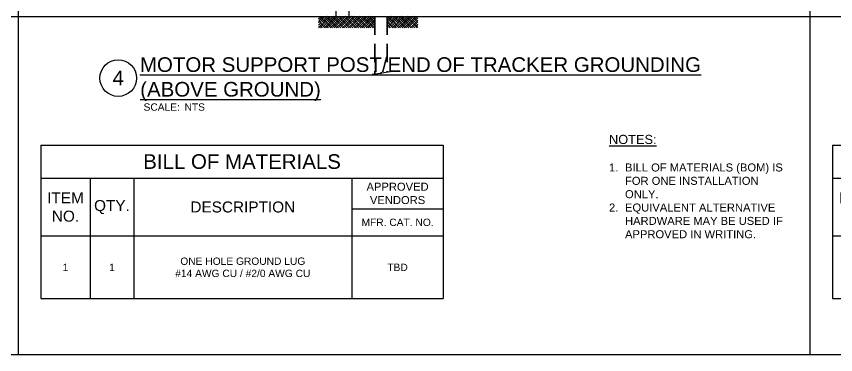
# Model space of a CAD drawing. Header units: feet. Extents: x 0.3 to 98.5, y -18.6 to 31.5.
# Drawn here: x 55.89 to 67.08, y -12.81 to -8.19 of the extents above; entities that cross this region are included whole.
import ezdxf
from ezdxf.enums import TextEntityAlignment as Align

# ---------------------------------------------------------------- set-up
doc = ezdxf.new("R2010")
doc.units = ezdxf.units.FT
doc.header["$MEASUREMENT"] = 0
doc.linetypes.add('HIDDEN', pattern=[0.375, 0.25, -0.125])
for name, color, linetype in [('ATI_EARTH', 34, 'Continuous'), ('G-ANNO-TEXT', 1, 'Continuous'), ('G-ANNO-TEXT @ 1', 1, 'Continuous'), ('G-TEXT', 7, 'Continuous'), ('S-BEAM', 7, 'Continuous'), ('S-ERTH', 9, 'Continuous')]:
    doc.layers.add(name, color=color, linetype=linetype)
doc.layers.add('G-NPLT', color=67, linetype='Continuous', plot=False)
doc.styles.add('NEI-A', font='arial.ttf')

# ---------------------------------------------------------------- blocks, each defined once
blk = doc.blocks.new('*T22')
at = {"layer": 'G-ANNO-TEXT', "color": 0, "linetype": 'ByBlock', "lineweight": -2, "transparency": 16777216}
for p, q in [((0, 0), (5.5, 0)), ((0, 0), (0, -2.095)), ((5.5, 0), (5.5, -2.095)), ((0, -0.45), (5.5, -0.45)), ((0.674, -0.45), (0.674, -2.095)), ((1.27, -0.45), (1.27, -2.095)), ((4.25, -0.45), (4.25, -2.095)), ((4.25, -0.867), (5.5, -0.867)), ((0, -1.24), (5.5, -1.24)), ((0, -2.095), (5.5, -2.095))]:
    blk.add_line(p, q, dxfattribs=at)
at = {"layer": 'G-ANNO-TEXT', "color": 0, "transparency": 16777216, "attachment_point": 5, "style": 'NEI-A'}
for s, insert, char_height, width in [('BILL OF MATERIALS', (2.75, -0.225), 0.2, 5.38), ('APPROVED VENDORS', (4.875, -0.659), 0.10938, 1.13), ('ITEM\\PNO.', (0.337, -0.845), 0.15, 0.55437), ('QTY.', (0.972, -0.845), 0.15, 0.47587), ('DESCRIPTION', (2.76, -0.845), 0.15, 2.85976), ('MFR. CAT. NO.', (4.875, -1.054), 0.1, 1.13), ('ONE HOLE GROUND LUG^J#14 AWG CU / #2/0 AWG CU', (2.76, -1.668), 0.1, 2.85976), ('1', (0.337, -1.668), 0.1, 0.55437), ('1', (0.972, -1.668), 0.1, 0.47587), ('TBD', (4.875, -1.668), 0.1, 1.13)]:
    blk.add_mtext(s, dxfattribs=dict(at, insert=insert, char_height=char_height, width=width))
blk = doc.blocks.new('DETAIL_TITLE')
blk.add_circle((0.592, -0.513), 0.25)
at = {"style": 'NEI-A'}
blk.add_attdef('DETAIL_TITLE_001', (0.91, -0.485), '', height=0.2, dxfattribs=at)
at = {"style": 'NEI-A', "flags": 8}
blk.add_attdef('#', text='', height=0.2, dxfattribs=at).set_placement((0.592, -0.511), align=Align.MIDDLE_CENTER)
at = {"style": 'NEI-A'}
for tag, p in [('SCALE:', (0.939, -0.738)), ('1"_=_', (1.547, -0.738))]:
    blk.add_attdef(tag, text='', height=0.1, dxfattribs=at).set_placement(p, align=Align.BOTTOM_LEFT)
blk = doc.blocks.new('*T23')
at = {"layer": 'G-ANNO-TEXT', "color": 0, "linetype": 'ByBlock', "lineweight": -2, "transparency": 16777216}
for p, q in [((0, 0), (5.5, 0)), ((0, 0), (0, -2.095)), ((5.5, 0), (5.5, -2.095)), ((0, -0.45), (5.5, -0.45)), ((0.674, -0.45), (0.674, -2.095)), ((1.27, -0.45), (1.27, -2.095)), ((4.25, -0.45), (4.25, -2.095)), ((4.25, -0.867), (5.5, -0.867)), ((0, -1.24), (5.5, -1.24)), ((0, -2.095), (5.5, -2.095))]:
    blk.add_line(p, q, dxfattribs=at)
at = {"layer": 'G-ANNO-TEXT', "color": 0, "transparency": 16777216, "attachment_point": 5, "style": 'NEI-A'}
for s, insert, char_height, width in [('BILL OF MATERIALS', (2.75, -0.225), 0.2, 5.38), ('APPROVED VENDORS', (4.875, -0.659), 0.10938, 1.13), ('ITEM\\PNO.', (0.337, -0.845), 0.15, 0.55437), ('QTY.', (0.972, -0.845), 0.15, 0.47587), ('DESCRIPTION', (2.76, -0.845), 0.15, 2.85976), ('MFR. CAT. NO.', (4.875, -1.054), 0.1, 1.13), ('ONE HOLE GROUND LUG^J#14 AWG CU / #2/0 AWG CU', (2.76, -1.668), 0.1, 2.85976), ('1', (0.337, -1.668), 0.1, 0.55437), ('1', (0.972, -1.668), 0.1, 0.47587), ('TBD', (4.875, -1.668), 0.1, 1.13)]:
    blk.add_mtext(s, dxfattribs=dict(at, insert=insert, char_height=char_height, width=width))

msp = doc.modelspace()

# ---------------------------------------------------------------- hatches: boundary and pattern name
at = {"layer": 'S-ERTH'}
h = msp.add_hatch(dxfattribs=at)
h.set_pattern_fill('EARTH', color=256, scale=0.233827, angle=45)
h.set_pattern_definition([(45, (61.590035, -7.84102), (6e-18, 0.0826703), [0.0584567, -0.0584567]), (45, (61.574534, -7.82552), (6e-18, 0.0826703), [0.0584567, -0.0584567]), (45, (61.559033, -7.81002), (6e-18, 0.0826703), [0.0584567, -0.0584567]), (135, (61.559033, -7.799684), (-0.0826703, 1e-17), [0.0584567, -0.0584567]), (135, (61.574534, -7.784184), (-0.0826703, 1e-17), [0.0584567, -0.0584567]), (135, (61.590035, -7.76868), (-0.0826703, 1e-17), [0.0584567, -0.0584567])])
h.paths.add_polyline_path([(60.77958, -8.34696), (60.77958, -8.19176), (60.0155, -8.19176), (60.0155, -8.34696)])
h = msp.add_hatch(dxfattribs=at)
h.set_pattern_fill('EARTH', color=256, scale=0.233827, angle=45)
h.set_pattern_definition([(45, (62.02273, -7.84102), (6e-18, 0.0826703), [0.0584567, -0.0584567]), (45, (62.00723, -7.82552), (6e-18, 0.0826703), [0.0584567, -0.0584567]), (45, (61.99173, -7.81002), (6e-18, 0.0826703), [0.0584567, -0.0584567]), (135, (61.99173, -7.799684), (-0.0826703, 1e-17), [0.0584567, -0.0584567]), (135, (62.00723, -7.784184), (-0.0826703, 1e-17), [0.0584567, -0.0584567]), (135, (62.02273, -7.76868), (-0.0826703, 1e-17), [0.0584567, -0.0584567])])
h.paths.add_polyline_path([(61.37161, -8.34749), (61.37161, -8.19176), (60.951, -8.19176), (60.951, -8.34696)])

# ---------------------------------------------------------------- linework, layer by layer
at = {"color": 7, "linetype": 'Continuous', "lineweight": 15}
msp.add_line((60.25347, -8.19176), (60.42884, -8.19176), dxfattribs=at)
at = {"layer": 'ATI_EARTH', "color": 7}
msp.add_lwpolyline([(66.76685, -8.19176), (88.3762, -8.19176)], dxfattribs=at)
at = {"layer": 'G-NPLT'}
msp.add_line((45.09242, -12.80943), (88.37485, -12.80943), dxfattribs=at)
for points in [[(55.91303, -12.80943), (55.91303, 10.31345)], [(66.73364, -12.80943), (66.73364, 10.31345)]]:
    msp.add_lwpolyline(points, dxfattribs=at)
at = {"layer": 'G-TEXT', "linetype": 'Continuous', "flags": 128}
msp.add_lwpolyline([(60.74781, -8.98264), (60.86362, -8.965), (60.86874, -8.97438), (60.87294, -8.95343), (60.87807, -8.9628), (60.99387, -8.94517)], dxfattribs=at)
at = {"layer": 'S-BEAM'}
for p, q in [((60.25347, -7.13828), (60.25347, -8.19176)), ((60.42884, -7.25091), (60.42884, -8.19176))]:
    msp.add_line(p, q, dxfattribs=at)
at = {"layer": 'S-BEAM', "linetype": 'HIDDEN'}
for p, q in [((60.77958, -8.19176), (60.77958, -8.9778)), ((60.7844, -8.19176), (60.7844, -8.97707)), ((60.94618, -8.19176), (60.94618, -8.95243)), ((60.951, -8.19176), (60.951, -8.9517))]:
    msp.add_line(p, q, dxfattribs=at)
at = {"layer": 'S-ERTH'}
msp.add_lwpolyline([(45.10162, -8.19176), (66.76526, -8.19176)], dxfattribs=at)

# ---------------------------------------------------------------- block references
for name, p in [('*T22', (56.22012, -9.94999)), ('*T23', (67.04073, -9.94999))]:
    msp.add_blockref(name, p)
at = {"layer": 'G-ANNO-TEXT @ 1'}
ref = msp.add_blockref('DETAIL_TITLE', (56.68533, -8.52128), dxfattribs=at)
ref.add_attrib('#', '4', dxfattribs={"layer": '0', "height": 0.2, "style": 'NEI-A'}).set_placement((57.27753, -9.03218), align=Align.MIDDLE_CENTER)
ref.add_attrib('DETAIL_TITLE_001', '%%UMOTOR SUPPORT POST/END OF TRACKER GROUNDING', (57.57449, -8.94997), dxfattribs={"layer": '0', "height": 0.2, "style": 'NEI-A'})
ref.add_attrib('SCALE:', 'SCALE:', dxfattribs={"layer": '0', "height": 0.1, "style": 'NEI-A'}).set_placement((57.62398, -9.37963), align=Align.TOP_LEFT)
ref.add_attrib('1"_=_', 'NTS', dxfattribs={"layer": '0', "height": 0.1, "style": 'NEI-A'}).set_placement((58.1837, -9.37963), align=Align.TOP_LEFT)
ref.add_attrib('DETAIL_TITLE_002', '%%U(ABOVE GROUND)', (57.57831, -9.28685), dxfattribs={"layer": '0', "height": 0.2, "style": 'NEI-A'})

# ---------------------------------------------------------------- texts
at = {"layer": 'G-ANNO-TEXT', "insert": (63.98453, -9.8091), "char_height": 0.109375, "attachment_point": 1, "style": 'NEI-A'}
msp.add_mtext_dynamic_manual_height_columns('{\\H1.1429x;\\LNOTES:}\\P\\P\\pi-0.21875,l0.21875,t0.21875;1.^IBILL OF MATERIALS (BOM) IS FOR ONE INSTALLATION ONLY.\\P2.^IEQUIVALENT ALTERNATIVE HARDWARE MAY BE USED IF APPROVED IN WRITING.', width=2.5351883, gutter_width=0.9375, heights=[1.37891], dxfattribs=at)

doc.saveas('drawing.dxf')
